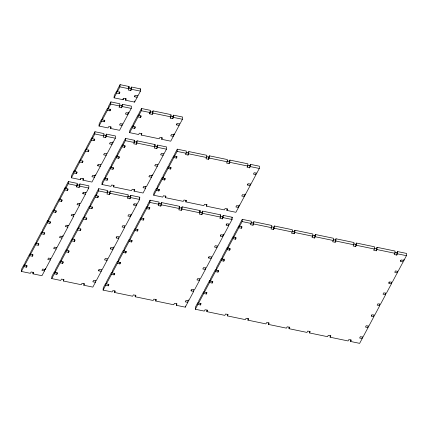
<?xml version="1.0" encoding="UTF-8"?>
<svg xmlns="http://www.w3.org/2000/svg" width="428" height="428" viewBox="0 0 428 428"><rect width="100%" height="100%" fill="white"/><g stroke="black" fill="none" stroke-linecap="round" stroke-linejoin="round"><path stroke-width="0.64" d="M21.4 271.454L21.566 269.223L24.123 264.429L23.957 266.66L21.4 271.454L30.388 273.321L31.116 271.951L33.684 272.486L32.956 273.856L41.939 275.718L44.501 270.924L44.624 269.249M24.69 265.29L24.856 263.06L29.971 253.467L29.81 255.703L24.69 265.29L27.258 265.825L26.525 267.195L23.957 266.66M26.525 267.195L26.648 265.521M30.538 254.334L30.704 252.097L35.824 242.51L35.658 244.746L30.538 254.334L33.106 254.869L32.378 256.238L29.81 255.703M32.378 256.238L32.501 254.558M32.956 273.856L33.079 272.176M36.391 243.377L36.557 241.141L41.671 231.553L41.511 233.784L36.391 243.377L38.959 243.906L38.226 245.276L35.658 244.746M38.226 245.276L38.349 243.602M41.511 233.784L44.079 234.319L44.806 232.95L42.238 232.415L42.404 230.184L47.524 220.591L48.808 220.859M44.079 234.319L44.202 232.645M42.238 232.415L47.358 222.828L47.524 220.591M48.091 221.458L48.252 219.222L53.372 209.634L53.206 211.871L48.091 221.458L50.659 221.988L49.926 223.363L47.358 222.828M44.501 270.924L41.933 270.394L42.666 269.025L45.229 269.554L45.315 268.436M49.926 223.363L50.049 221.683M45.229 269.554L50.349 259.967L50.472 258.293M53.939 210.501L54.105 208.265L59.225 198.678L59.059 200.909L53.939 210.501L56.507 211.031L55.774 212.4L53.206 211.871M55.774 212.4L55.897 210.726M51.751 278.585L51.916 276.349L54.474 271.555L54.313 273.786L51.751 278.585L60.739 280.447L61.472 279.077L64.034 279.612L63.307 280.982L81.277 284.711L82.01 283.341L84.578 283.876L83.845 285.246L92.833 287.108L95.391 282.314L95.514 280.64M59.059 200.909L61.627 201.444L62.36 200.074L59.792 199.539L59.952 197.303L65.072 187.715L66.356 187.983M50.349 259.967L47.781 259.432L48.514 258.063L51.082 258.598L56.202 249.01L56.325 247.331M55.041 272.417L55.207 270.186L60.327 260.593L60.161 262.829L55.041 272.417L57.609 272.952L56.876 274.321L54.313 273.786M61.627 201.444L61.75 199.769M56.876 274.321L56.999 272.647M59.792 199.539L64.906 189.952L65.072 187.715M56.202 249.01L53.634 248.475L54.361 247.106L56.929 247.635L62.049 238.048L62.172 236.374M65.639 188.582L65.805 186.346L68.362 181.552L77.35 183.419L77.184 185.65L68.196 183.789L65.639 188.582L68.207 189.112L67.474 190.481L64.906 189.952M60.894 261.46L61.054 259.224L66.174 249.636L66.008 251.873L60.894 261.46L63.462 261.995L62.729 263.364L60.161 262.829M62.049 238.048L59.481 237.519L60.214 236.149L62.782 236.679L62.863 235.561M67.474 190.481L67.597 188.807M68.196 183.789L68.362 181.552M62.729 263.364L62.852 261.685M63.307 280.982L63.43 279.307M94.62 175.587L94.497 177.262L91.94 182.061L82.952 180.193L83.685 178.824L81.117 178.289L80.384 179.658L71.396 177.797L71.562 175.56L74.119 170.767L75.403 171.034M62.782 236.679L67.897 227.091L68.02 225.417M66.741 250.503L66.907 248.267L72.022 238.68L71.861 240.911L66.741 250.503L69.309 251.033L68.576 252.402L66.008 251.873M71.396 177.797L73.958 173.003L74.119 170.767M68.576 252.402L68.699 250.728M74.686 171.628L74.852 169.397L79.972 159.804L79.806 162.041L74.686 171.628L77.254 172.163L76.526 173.533L73.958 173.003M76.526 173.533L76.649 171.858M67.897 227.091L65.334 226.556L66.062 225.187L68.63 225.722L73.75 216.129L73.873 214.455M72.589 239.541L72.755 237.31L77.875 227.717L77.709 229.954L72.589 239.541L75.157 240.076L74.429 241.446L71.861 240.911M79.817 186.062L79.084 187.432L76.521 186.902L76.601 185.784M74.429 241.446L74.59 239.209M80.539 160.671L80.699 158.435L85.819 148.848L85.654 151.084L80.539 160.671L83.107 161.206L82.374 162.576L79.806 162.041M79.084 187.432L79.25 185.201L79.918 183.949L88.901 185.816L88.74 188.053L86.178 192.846L83.61 192.311L82.882 193.681L85.45 194.216L85.573 192.536M79.918 183.949L79.752 186.185L88.74 188.053M80.384 179.658L80.464 178.54M82.374 162.576L82.497 160.896M73.75 216.129L71.182 215.6L71.915 214.23L74.483 214.76L79.597 205.173L79.72 203.498M78.442 228.584L78.608 226.348L83.722 216.761L83.562 218.997L78.442 228.584L81.01 229.119L80.277 230.489L77.709 229.954M82.952 180.193L83.075 178.519M82.882 193.681L82.962 192.563M80.277 230.489L80.4 228.809M85.654 151.084L88.222 151.614L88.954 150.244L86.386 149.714L86.552 147.478L91.672 137.891L92.956 138.158M88.222 151.614L88.345 149.939M84.289 217.627L84.455 215.391L89.575 205.804L89.409 208.035L84.289 217.627L86.857 218.157L86.13 219.527L83.562 218.997M86.386 149.714L91.506 140.122L91.672 137.891M86.13 219.527L86.253 217.852M92.239 138.752L92.4 136.521L94.963 131.728L103.945 133.59L103.785 135.826L94.797 133.959L92.239 138.752L94.802 139.287L94.074 140.657L91.506 140.122M94.074 140.657L94.197 138.982M94.797 133.959L94.963 131.728M83.845 285.246L83.968 283.566M90.142 206.665L90.303 204.429L95.423 194.842L95.262 197.078L90.142 206.665L92.71 207.2L91.977 208.57L89.409 208.035M91.977 208.57L92.1 206.895M94.497 177.262L91.929 176.732L92.662 175.362L95.23 175.892L95.31 174.779M99.018 126.051L99.184 123.815L101.741 119.021L101.575 121.258L99.018 126.051L108.006 127.919L108.733 126.549L111.301 127.079L110.574 128.448L119.556 130.315L122.119 125.522L122.242 123.842M100.468 164.63L100.345 166.305L97.777 165.77L97.862 164.657M95.99 195.708L96.156 193.472L98.713 188.678L107.701 190.546L107.535 192.777L98.552 190.915L95.99 195.708L98.558 196.238L97.825 197.608L95.262 197.078M102.308 119.888L102.474 117.652L107.594 108.065L107.428 110.296L102.308 119.888L104.876 120.418L104.143 121.787L101.575 121.258M97.825 197.608L97.948 195.933M98.552 190.915L98.713 188.678M104.143 121.787L104.266 120.113M101.976 184.495L102.142 182.258L104.7 177.465L104.534 179.701L101.976 184.495L110.964 186.362L111.692 184.992L114.26 185.522L113.532 186.892L131.503 190.626L132.236 189.256L134.804 189.786L134.071 191.156L143.059 193.023L145.616 188.229L145.739 186.555M103.849 135.703L103.116 137.072L105.684 137.607L105.85 135.371L106.513 134.125L115.501 135.986L115.335 138.223L112.778 143.016L110.21 142.487L109.477 143.856L112.045 144.386L112.168 142.711M108.161 108.926L108.321 106.695L110.884 101.901L119.867 103.763L119.706 106L110.718 104.132L108.161 108.926L110.724 109.461L109.996 110.831L107.428 110.296M106.513 134.125L106.353 136.361L115.335 138.223M97.777 165.77L98.51 164.4L101.078 164.935L106.198 155.348L106.321 153.668M109.996 110.831L110.119 109.156M105.267 178.332L105.432 176.095L110.547 166.508L110.387 168.744L105.267 178.332L107.835 178.867L107.102 180.236L104.534 179.701M110.718 104.132L110.884 101.901M101.366 269.683L101.243 271.357L98.675 270.822L98.756 269.704M110.574 128.448L110.697 126.774M107.102 180.236L107.225 178.556M114.078 97.841L114.239 95.61L116.801 90.816L116.635 93.047L114.078 97.841L123.061 99.708L123.794 98.338L126.362 98.873L125.629 100.243L134.617 102.105L137.174 97.311L137.297 95.637M112.778 143.016L112.858 141.898M111.114 167.375L111.28 165.138L116.4 155.551L116.234 157.782L111.114 167.375L113.682 167.904L112.955 169.274L110.387 168.744M107.599 192.659L106.872 194.028L109.44 194.558L109.6 192.327L110.269 191.075L128.239 194.81L128.079 197.041L110.103 193.312L110.269 191.075M117.368 91.678L117.529 89.441L120.091 84.648L129.074 86.515L128.914 88.751L119.926 86.884L117.368 91.678L119.936 92.213L119.203 93.582L116.635 93.047M103.1 290.104L103.266 287.867L105.823 283.074L105.657 285.31L103.1 290.104L112.088 291.966L112.815 290.596L115.383 291.131L114.656 292.501L132.627 296.23L133.359 294.86L135.927 295.395L135.195 296.765L153.165 300.493L153.898 299.124L156.466 299.659L155.733 301.028L173.709 304.757L174.442 303.388L177.005 303.923L176.277 305.292L185.265 307.154L187.822 302.361L187.946 300.686M112.955 169.274L113.078 167.599M119.203 93.582L119.326 91.908M98.675 270.822L99.403 269.453L101.971 269.988L107.091 260.395L107.214 258.721M119.926 86.884L120.091 84.648M106.39 283.941L106.556 281.704L111.671 272.117L111.51 274.348L106.39 283.941L108.958 284.47L108.225 285.84L105.657 285.31M113.532 186.892L113.655 185.217M116.967 156.413L117.128 154.182L122.248 144.589L122.087 146.825L116.967 156.413L119.535 156.948L118.802 158.317L116.234 157.782M113.067 247.764L112.944 249.438L110.376 248.909L110.456 247.791M108.225 285.84L108.348 284.165M119.77 105.877L119.038 107.246L121.606 107.781L121.771 105.545L122.435 104.298L131.423 106.16L131.257 108.396L128.7 113.19L126.132 112.66L125.399 114.03L127.967 114.56L128.09 112.885M122.435 104.298L122.274 106.535L131.257 108.396M123.061 99.708L123.146 98.59M118.802 158.317L118.925 156.643M110.376 248.909L111.103 247.534L113.671 248.069L113.757 246.951M112.238 272.978L112.404 270.742L117.523 261.155L117.358 263.391L112.238 272.978L114.806 273.513L114.078 274.883L111.51 274.348M125.629 100.243L125.752 98.563M122.815 145.456L122.98 143.22L125.538 138.426L134.526 140.293L134.36 142.524L125.377 140.662L122.815 145.456L125.383 145.985L124.65 147.36L122.087 146.825M118.914 236.807L118.791 238.482L116.223 237.947L116.304 236.828M114.078 274.883L114.201 273.208M124.65 147.36L124.773 145.681M125.377 140.662L125.538 138.426M114.656 292.501L114.779 290.826M128.7 113.19L128.78 112.072M118.091 262.022L118.256 259.785L123.371 250.198L123.211 252.434L118.091 262.022L120.659 262.551L119.926 263.921L117.358 263.391M128.978 88.628L128.245 89.998L130.813 90.533L130.979 88.296L131.642 87.05L140.63 88.912L140.464 91.148L137.907 95.942L135.339 95.407L134.606 96.782L137.174 97.311M131.642 87.05L131.482 89.281L140.464 91.148M119.926 263.921L120.049 262.246M129.647 132.653L129.812 130.417L132.37 125.623L132.209 127.86L129.647 132.653L138.635 134.52L139.368 133.151L141.936 133.68L141.203 135.05L159.179 138.784L159.906 137.415L162.474 137.944L161.741 139.314L170.729 141.181L173.292 136.388L173.415 134.713M116.223 237.947L116.956 236.577L119.524 237.112L124.639 227.519L124.762 225.845M134.606 96.782L134.692 95.663M134.617 102.105L134.697 100.987M132.937 126.49L133.103 124.254L138.223 114.667L138.057 116.903L132.937 126.49L135.505 127.025L134.777 128.395L132.209 127.86M123.938 251.059L124.104 248.829L129.224 239.236L129.058 241.472L123.938 251.059L126.506 251.594L125.779 252.964L123.211 252.434M134.777 128.395L134.9 126.715M125.779 252.964L125.902 251.29M128.143 196.923L127.41 198.292L129.978 198.822L130.144 196.591L130.808 195.339L139.796 197.206L139.63 199.443L137.072 204.236L134.504 203.701L133.771 205.071L136.339 205.606L136.462 203.926M130.808 195.339L130.647 197.576L139.63 199.443M124.639 227.519L122.071 226.99L122.804 225.62L125.372 226.15L130.492 216.563L130.615 214.888M134.424 142.406L133.697 143.776L136.264 144.306L136.425 142.075L137.094 140.823L155.064 144.557L154.904 146.788L136.928 143.059L137.094 140.823M130.492 216.563L127.924 216.028L128.657 214.658L131.225 215.193L131.305 214.075M138.79 115.533L138.956 113.297L141.513 108.503L150.501 110.365L150.335 112.601L141.347 110.734L138.79 115.533L141.358 116.063L140.625 117.433L138.057 116.903M129.791 240.103L129.952 237.866L135.071 228.279L134.906 230.515L129.791 240.103L132.359 240.638L131.626 242.007L129.058 241.472M134.071 191.156L134.194 189.481M133.771 205.071L133.857 203.953M140.625 117.433L140.748 115.758M131.626 242.007L131.749 240.333M141.347 110.734L141.513 108.503M141.203 135.05L141.326 133.376M135.639 229.146L135.804 226.91L140.924 217.322L140.759 219.553L135.639 229.146L138.207 229.676L137.474 231.045L134.906 230.515M137.474 231.045L137.597 229.371M135.195 296.765L135.318 295.09M141.491 218.184L141.652 215.953L146.772 206.36L146.606 208.596L141.491 218.184L144.059 218.719L143.327 220.088L140.759 219.553M152.967 113.013L152.234 114.383L149.666 113.848L149.752 112.735M143.327 220.088L143.45 218.414M152.234 114.383L152.4 112.147L153.069 110.9L171.04 114.629L170.874 116.865L152.903 113.136L153.069 110.9M147.339 207.227L147.505 204.991L150.062 200.197L159.05 202.064L158.884 204.3L149.896 202.433L147.339 207.227L149.907 207.762L149.174 209.131L146.606 208.596M149.174 209.131L149.297 207.452M145.616 188.229L143.048 187.694L143.781 186.324L146.349 186.859L151.464 177.267L151.587 175.592M149.896 202.433L150.062 200.197M151.464 177.267L148.901 176.737L149.629 175.368L152.197 175.897L152.277 174.785M154.968 146.67L154.235 148.04L156.803 148.57L156.969 146.339L157.632 145.087L166.62 146.954L166.455 149.19L163.897 153.984L161.329 153.449L160.596 154.818L163.164 155.353L163.287 153.673M153.738 195.238L153.903 193.007L156.461 188.213L156.295 190.444L153.738 195.238L162.726 197.105L163.453 195.735L166.021 196.27L165.294 197.64L183.264 201.369L183.997 199.999L186.565 200.534L185.832 201.904L203.808 205.633L204.536 204.263L207.104 204.793L206.371 206.162L224.347 209.897L225.08 208.527L227.648 209.057L226.915 210.426L235.903 212.293L238.46 207.5L238.583 205.825M157.632 145.087L157.472 147.323L166.455 149.19M152.197 175.897L157.317 166.31L157.44 164.636M156.295 190.444L158.863 190.979L159.596 189.609L157.028 189.074L157.194 186.838L162.314 177.251L163.598 177.518M161.741 139.314L161.864 137.639M158.863 190.979L158.986 189.304M157.028 189.074L162.148 179.487L162.314 177.251M158.949 204.177L158.221 205.547L160.784 206.082L160.949 203.846L161.618 202.594L179.589 206.328L179.423 208.559L161.452 204.83L161.618 202.594M162.881 178.118L163.041 175.881L168.161 166.294L167.995 168.53L162.881 178.118L165.443 178.647L164.716 180.017L162.148 179.487M155.733 301.028L155.856 299.354M164.716 180.017L164.839 178.342M173.506 117.277L172.778 118.647L170.21 118.112L170.291 116.999M165.294 197.64L165.417 195.96M168.728 167.155L168.894 164.924L174.009 155.332L173.848 157.568L168.728 167.155L171.296 167.69L170.563 169.06L167.995 168.53M172.778 118.647L172.939 116.411L173.608 115.164L182.596 117.031L182.43 119.262L179.872 124.056L177.304 123.526L176.571 124.896L179.139 125.425L179.262 123.751M173.608 115.164L173.442 117.4L182.43 119.262M170.563 169.06L170.686 167.385M173.292 136.388L170.724 135.853L171.451 134.483L174.019 135.018L174.105 133.9M176.571 124.896L176.652 123.778M174.576 156.199L174.742 153.962L177.299 149.169L186.287 151.036L186.126 153.272L177.139 151.405L174.576 156.199L177.144 156.734L176.416 158.103L173.848 157.568M176.416 158.103L176.539 156.429M177.139 151.405L177.299 149.169M179.493 208.441L178.76 209.811L181.328 210.341L181.493 208.11L182.157 206.858L200.133 210.592L199.967 212.823L181.991 209.094L182.157 206.858M176.277 305.292L176.4 303.618M186.191 153.149L185.458 154.519L188.026 155.054L188.192 152.817L188.855 151.571L206.831 155.3L206.665 157.536L188.689 153.802L188.855 151.571M185.832 201.904L185.955 200.224M185.265 307.154L185.345 306.041M187.822 302.361L185.254 301.831L185.987 300.461L188.555 300.991L188.636 299.873M193.793 289.729L193.67 291.404L191.102 290.869L191.188 289.751M200.031 212.705L199.298 214.075L201.866 214.605L202.032 212.374L202.695 211.122L220.671 214.856L220.506 217.087L202.535 213.358L202.695 211.122M195.312 309.241L195.478 307.01L198.036 302.211L197.87 304.447L195.312 309.241L204.3 311.108L205.028 309.738L207.596 310.273L206.868 311.643L224.839 315.372L225.572 314.002L228.14 314.532L227.407 315.907L245.378 319.636L246.111 318.266L248.679 318.796L247.946 320.165L265.922 323.9L266.649 322.53L269.217 323.06L268.49 324.429L286.46 328.164L287.193 326.794L289.761 327.324L289.028 328.693L307.004 332.428L307.732 331.058L310.3 331.588L309.567 332.957L327.543 336.686L328.276 335.317L330.844 335.852L330.111 337.221L348.082 340.95L348.815 339.581L351.383 340.116L350.65 341.485L359.638 343.352L362.195 338.559L362.318 336.879M191.102 290.869L191.835 289.499L194.403 290.034L199.523 280.447L199.646 278.767M206.729 157.413L205.996 158.783L208.564 159.318L208.73 157.081L209.394 155.829L227.37 159.564L227.204 161.795L209.233 158.066L209.394 155.829M198.603 303.078L198.769 300.841L203.883 291.254L203.723 293.49L198.603 303.078L201.171 303.613L200.438 304.982L197.87 304.447M206.371 206.162L206.499 204.488M200.438 304.982L200.561 303.308M199.523 280.447L196.955 279.912L197.683 278.542L200.251 279.077L205.37 269.485L205.494 267.81M203.723 293.49L206.291 294.02L207.018 292.65L204.45 292.121L204.616 289.884L209.736 280.297L211.02 280.565M211.346 256.854L211.223 258.528L208.655 257.993L208.736 256.875M206.291 294.02L206.414 292.345M206.868 311.643L206.992 309.963M204.45 292.121L209.57 282.528L209.736 280.297M210.303 281.159L210.464 278.928L215.584 269.335L215.423 271.571L210.303 281.159L212.871 281.694L212.138 283.063L209.57 282.528M212.138 283.063L212.261 281.389M208.655 257.993L209.383 256.623L211.951 257.158L217.071 247.566L217.194 245.891M216.151 270.202L216.317 267.965L221.436 258.378L221.271 260.615L216.151 270.202L218.719 270.737L217.986 272.106L215.423 271.571M223.042 234.935L222.918 236.609L220.356 236.079L220.436 234.961M217.986 272.106L218.109 270.426M220.57 216.969L219.842 218.339L222.41 218.869L222.571 216.638L223.239 215.386L232.227 217.253L232.062 219.489L229.504 224.283L226.936 223.748L226.203 225.117L228.771 225.652L228.894 223.978M223.239 215.386L223.074 217.622L232.062 219.489M220.356 236.079L221.083 234.704L223.651 235.24L223.732 234.121M222.004 259.245L222.164 257.009L227.284 247.421L227.118 249.652L222.004 259.245L224.572 259.775L223.839 261.144L221.271 260.615M227.268 161.677L226.54 163.047L229.108 163.576L229.269 161.345L229.938 160.093L247.908 163.828L247.748 166.059L229.772 162.33L229.938 160.093M226.915 210.426L227.038 208.752M226.203 225.117L226.284 223.999M223.839 261.144L224.005 258.913M227.851 248.283L228.017 246.052L233.132 236.459L232.971 238.696L227.851 248.283L230.419 248.818L229.686 250.187L227.118 249.652M229.686 250.187L229.809 248.513M227.407 315.907L227.53 314.227M233.699 237.326L233.865 235.09L238.984 225.503L238.819 227.739L233.699 237.326L236.267 237.861L235.539 239.231L232.971 238.696M235.539 239.231L235.662 237.551M238.46 207.5L235.892 206.965L236.625 205.595L239.193 206.13L239.273 205.012M239.552 226.369L239.717 224.133L242.275 219.339L251.263 221.201L251.097 223.437L242.109 221.57L239.552 226.369L242.12 226.899L241.387 228.268L238.819 227.739M241.387 228.268L241.51 226.594M242.109 221.57L242.275 219.339M239.193 206.13L244.308 196.543L244.431 194.863M244.308 196.543L241.74 196.008L242.473 194.638L245.041 195.173L245.121 194.055M250.284 183.906L250.161 185.581L247.593 185.051L247.673 183.933M247.812 165.941L247.079 167.311L249.647 167.84L249.813 165.609L250.476 164.357L259.464 166.225L259.298 168.461L256.741 173.254L254.173 172.719L253.44 174.089L256.008 174.624L256.131 172.949M250.476 164.357L250.316 166.594L259.298 168.461M251.161 223.314L250.428 224.684L252.996 225.219L253.162 222.983L253.831 221.736L271.801 225.465L271.636 227.701L253.665 223.972L253.831 221.736M247.946 320.165L248.069 318.491M271.705 227.578L270.972 228.948L273.54 229.483L273.701 227.247L274.369 226L292.34 229.729L292.18 231.965L274.204 228.236L274.369 226M268.49 324.429L268.613 322.755M292.244 231.842L291.511 233.212L294.079 233.747L294.245 231.511L294.908 230.264L312.884 233.993L312.718 236.229L294.748 232.5L294.908 230.264M289.028 328.693L289.151 327.019M312.782 236.106L312.055 237.476L314.623 238.011L314.783 235.775L315.452 234.528L333.423 238.257L333.262 240.493L315.286 236.759L315.452 234.528M309.567 332.957L309.69 331.283M333.326 240.37L332.593 241.74L335.161 242.275L335.327 240.038L335.991 238.792L353.967 242.521L353.801 244.757L335.825 241.023L335.991 238.792M330.111 337.221L330.234 335.547M353.865 244.634L353.132 246.004L355.7 246.539L355.866 244.302L356.535 243.056L374.505 246.785L374.34 249.021L356.369 245.287L356.535 243.056M350.65 341.485L350.773 339.811M362.195 338.559L359.627 338.024L360.36 336.654L362.928 337.184L368.048 327.597L368.171 325.922M374.019 314.965L373.895 316.64L371.327 316.105L371.413 314.987M374.404 248.898L373.676 250.268L376.244 250.803L376.405 248.566L377.073 247.32L395.044 251.049L394.884 253.285L376.908 249.551L377.073 247.32M371.327 316.105L372.06 314.735L374.628 315.27L379.748 305.678L379.871 304.003M379.748 305.678L377.18 305.148L377.908 303.778L380.476 304.308L385.596 294.721L385.719 293.046M391.567 282.084L391.443 283.764L388.881 283.229L388.961 282.111M394.948 253.162L394.215 254.532L396.783 255.067L396.949 252.83L397.612 251.578L406.6 253.446L406.434 255.682L403.877 260.475L401.309 259.94L400.576 261.31L403.144 261.845L403.267 260.171M397.612 251.578L397.452 253.815L406.434 255.682M388.881 283.229L389.608 281.859L392.176 282.394L397.296 272.802L397.419 271.127M400.576 261.31L400.661 260.197M403.877 260.475L403.957 259.357M128.63 87.349L129.074 86.515M76.521 186.902L77.249 185.533M105.684 137.607L106.417 136.238M121.606 107.781L122.338 106.412M130.813 90.533L131.546 89.163M140.063 89.976L140.63 88.912M85.45 194.216L80.33 203.803L77.762 203.268L77.029 204.643L79.597 205.173M95.23 175.892L100.345 166.305M112.045 144.386L106.93 153.978L104.362 153.443L103.629 154.813L106.198 155.348M127.967 114.56L122.847 124.152L120.284 123.617L119.551 124.987L122.119 125.522M134.082 141.122L134.526 140.293M149.666 113.848L150.399 112.478M109.44 194.558L110.167 193.189M136.264 144.306L136.992 142.936M154.62 145.386L155.064 144.557M170.21 118.112L170.943 116.742M129.978 198.822L130.711 197.452M156.803 148.57L157.536 147.2M139.228 198.271L139.796 197.206M101.243 271.357L96.123 280.945L93.555 280.415L92.823 281.785L95.391 282.314M112.944 249.438L107.824 259.026L105.256 258.496L104.523 259.866L107.091 260.395M113.671 248.069L118.791 238.482M131.225 215.193L136.339 205.606M163.164 155.353L158.05 164.941L155.482 164.406L154.749 165.78L157.317 166.31M174.019 135.018L179.139 125.425M160.784 206.082L161.517 204.707M188.026 155.054L188.759 153.684M179.145 207.157L179.589 206.328M181.328 210.341L182.061 208.971M208.564 159.318L209.297 157.943M199.683 211.421L200.133 210.592M201.866 214.605L202.599 213.235M229.108 163.576L229.836 162.207M220.227 215.685L220.671 214.856M222.41 218.869L223.138 217.499M249.647 167.84L250.38 166.471M247.593 185.051L248.326 183.682L250.894 184.211L256.008 174.624M231.655 218.317L232.227 217.253M188.555 300.991L193.67 291.404M211.223 258.528L206.103 268.115L203.535 267.586L202.802 268.955L205.37 269.485M222.918 236.609L217.804 246.196L215.236 245.667L214.503 247.036L217.071 247.566M223.651 235.24L228.771 225.652M245.041 195.173L250.161 185.581M252.996 225.219L253.729 223.849M273.54 229.483L274.268 228.113M294.079 233.747L294.812 232.377M314.623 238.011L315.35 236.641M335.161 242.275L335.894 240.905M355.7 246.539L356.433 245.169M376.244 250.803L376.972 249.433M396.783 255.067L397.516 253.697M373.895 316.64L368.776 326.227L366.208 325.697L365.48 327.067L368.048 327.597M391.443 283.764L386.329 293.351L383.761 292.816L383.028 294.186L385.596 294.721M403.144 261.845L398.029 271.432L395.461 270.903L394.728 272.272L397.296 272.802M128.411 87.761L130.979 88.296M119.845 105.144L121.771 105.545M149.832 111.617L152.4 112.147M170.371 115.881L172.939 116.411M103.924 134.97L105.85 135.371M133.857 141.54L136.425 142.075M155.043 145.937L156.969 146.339M186.266 152.416L188.192 152.817M206.804 156.68L208.73 157.081M227.343 160.944L229.269 161.345M247.887 165.208L249.813 165.609M76.682 184.666L79.25 185.201M107.032 191.792L109.6 192.327M127.576 196.056L130.144 196.591M158.381 203.311L160.949 203.846M178.925 207.575L181.493 208.11M199.464 211.839L202.032 212.374M220.003 216.103L222.571 216.638M251.236 222.587L253.162 222.983M271.775 226.851L273.701 227.247M292.319 231.115L294.245 231.511M312.857 235.373L314.783 235.775M333.401 239.637L335.327 240.038M353.94 243.901L355.866 244.302M374.479 248.165L376.405 248.566M395.023 252.429L396.949 252.83"/></g></svg>
